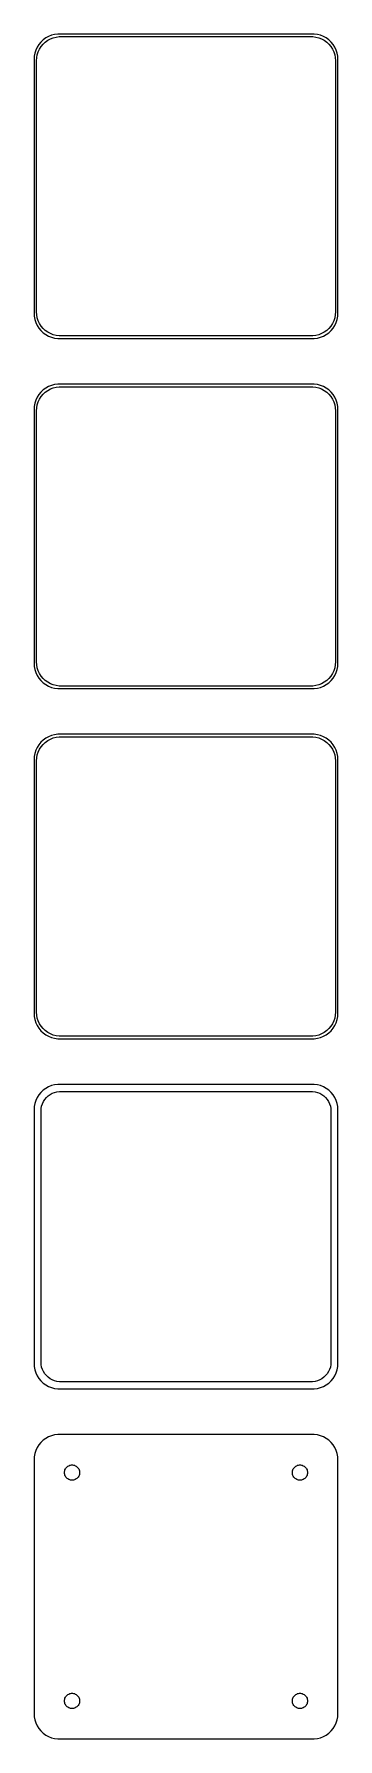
# Model space of a CAD drawing. Header units: metres. Extents: x -30 to 30, y 246 to 582.
import ezdxf

# ---------------------------------------------------------------- set-up
doc = ezdxf.new("R2010")
doc.units = ezdxf.units.M

msp = doc.modelspace()

# ---------------------------------------------------------------- linework, layer by layer
for p, q in [((-27.1289, 581.524), (-27.6791, 581.222)), ((-26.5451, 581.755), (-27.1289, 581.524)), ((-26.7724, 581.048), (-26.2178, 581.268)), ((-25.9369, 581.911), (-26.5451, 581.755)), ((-26.2178, 581.268), (-25.6401, 581.416)), ((-25.3139, 581.99), (-25.9369, 581.911)), ((-25.6401, 581.416), (-25.0482, 581.491)), ((25.3139, 581.99), (-25.3139, 581.99)), ((-25.0482, 581.491), (25.0482, 581.491)), ((25.0482, 581.491), (25.6401, 581.416)), ((25.9369, 581.911), (25.3139, 581.99)), ((25.6401, 581.416), (26.2178, 581.268)), ((26.5451, 581.755), (25.9369, 581.911)), ((26.2178, 581.268), (26.7724, 581.048)), ((27.1289, 581.524), (26.5451, 581.755)), ((27.6791, 581.222), (27.1289, 581.524)), ((-29.8429, 578.243), (-29.9606, 577.627)), ((-29.6489, 578.841), (-29.8429, 578.243)), ((-29.3815, 579.409), (-29.6489, 578.841)), ((-29.4625, 577.345), (-29.3508, 577.931)), ((-29.0451, 579.939), (-29.3815, 579.409)), ((-29.3508, 577.931), (-29.1664, 578.499)), ((-29.1664, 578.499), (-28.9124, 579.038)), ((-28.6448, 580.423), (-29.0451, 579.939)), ((-28.9124, 579.038), (-28.5928, 579.542)), ((-28.1871, 580.853), (-28.6448, 580.423)), ((-28.5928, 579.542), (-28.2126, 580.002)), ((-28.2126, 580.002), (-27.7778, 580.41)), ((-27.6791, 581.222), (-28.1871, 580.853)), ((-27.7778, 580.41), (-27.2952, 580.761)), ((-27.2952, 580.761), (-26.7724, 581.048)), ((26.7724, 581.048), (27.2952, 580.761)), ((27.2952, 580.761), (27.7778, 580.41)), ((28.1871, 580.853), (27.6791, 581.222)), ((27.7778, 580.41), (28.2126, 580.002)), ((28.6448, 580.423), (28.1871, 580.853)), ((28.2126, 580.002), (28.5928, 579.542)), ((28.5928, 579.542), (28.9124, 579.038)), ((29.0451, 579.939), (28.6448, 580.423)), ((28.9124, 579.038), (29.1664, 578.499)), ((29.3815, 579.409), (29.0451, 579.939)), ((29.1664, 578.499), (29.3508, 577.931)), ((29.3508, 577.931), (29.4625, 577.345)), ((29.6489, 578.841), (29.3815, 579.409)), ((29.8429, 578.243), (29.6489, 578.841)), ((29.9606, 577.627), (29.8429, 578.243)), ((-29.9606, 577.627), (-30, 577)), ((-30, 577), (-30, 527)), ((-29.5, 576.75), (-29.4625, 577.345)), ((-29.5, 527.25), (-29.5, 576.75)), ((29.4625, 577.345), (29.5, 576.75)), ((29.5, 576.75), (29.5, 527.25)), ((30, 577), (29.9606, 577.627)), ((30, 527), (30, 577)), ((-30, 527), (-29.9606, 526.373)), ((-29.9606, 526.373), (-29.8429, 525.757)), ((-29.8429, 525.757), (-29.6489, 525.159)), ((-29.6489, 525.159), (-29.3815, 524.591)), ((-29.4625, 526.655), (-29.5, 527.25)), ((-29.3508, 526.069), (-29.4625, 526.655)), ((-29.3815, 524.591), (-29.0451, 524.061)), ((-29.1664, 525.501), (-29.3508, 526.069)), ((-28.9124, 524.962), (-29.1664, 525.501)), ((-28.5928, 524.458), (-28.9124, 524.962)), ((-28.2126, 523.998), (-28.5928, 524.458)), ((28.5928, 524.458), (28.2126, 523.998)), ((28.9124, 524.962), (28.5928, 524.458)), ((29.1664, 525.501), (28.9124, 524.962)), ((29.0451, 524.061), (29.3815, 524.591)), ((29.3508, 526.069), (29.1664, 525.501)), ((29.4625, 526.655), (29.3508, 526.069)), ((29.3815, 524.591), (29.6489, 525.159)), ((29.5, 527.25), (29.4625, 526.655)), ((29.6489, 525.159), (29.8429, 525.757)), ((29.8429, 525.757), (29.9606, 526.373)), ((29.9606, 526.373), (30, 527)), ((-29.0451, 524.061), (-28.6448, 523.577)), ((-28.6448, 523.577), (-28.1871, 523.147)), ((-27.7778, 523.59), (-28.2126, 523.998)), ((-28.1871, 523.147), (-27.6791, 522.778)), ((-27.2952, 523.239), (-27.7778, 523.59)), ((-27.6791, 522.778), (-27.1289, 522.476)), ((-26.7724, 522.952), (-27.2952, 523.239)), ((-27.1289, 522.476), (-26.5451, 522.245)), ((-26.2178, 522.732), (-26.7724, 522.952)), ((-26.5451, 522.245), (-25.9369, 522.089)), ((-25.6401, 522.584), (-26.2178, 522.732)), ((-25.9369, 522.089), (-25.3139, 522.01)), ((-25.0482, 522.509), (-25.6401, 522.584)), ((-25.3139, 522.01), (25.3139, 522.01)), ((25.0482, 522.509), (-25.0482, 522.509)), ((25.6401, 522.584), (25.0482, 522.509)), ((25.3139, 522.01), (25.9369, 522.089)), ((26.2178, 522.732), (25.6401, 522.584)), ((25.9369, 522.089), (26.5451, 522.245)), ((26.7724, 522.952), (26.2178, 522.732)), ((26.5451, 522.245), (27.1289, 522.476)), ((27.2952, 523.239), (26.7724, 522.952)), ((27.1289, 522.476), (27.6791, 522.778)), ((27.7778, 523.59), (27.2952, 523.239)), ((27.6791, 522.778), (28.1871, 523.147)), ((28.2126, 523.998), (27.7778, 523.59)), ((28.1871, 523.147), (28.6448, 523.577)), ((28.6448, 523.577), (29.0451, 524.061)), ((-29.0451, 510.939), (-29.3815, 510.409)), ((-28.6448, 511.423), (-29.0451, 510.939)), ((-28.1871, 511.853), (-28.6448, 511.423)), ((-28.5928, 510.542), (-28.2126, 511.002)), ((-28.2126, 511.002), (-27.7778, 511.41)), ((-27.6791, 512.222), (-28.1871, 511.853)), ((-27.7778, 511.41), (-27.2952, 511.761)), ((-27.1289, 512.524), (-27.6791, 512.222)), ((-27.2952, 511.761), (-26.7724, 512.048)), ((-26.5451, 512.755), (-27.1289, 512.524)), ((-26.7724, 512.048), (-26.2178, 512.268)), ((-25.9369, 512.911), (-26.5451, 512.755)), ((-26.2178, 512.268), (-25.6401, 512.416)), ((-25.3139, 512.99), (-25.9369, 512.911)), ((-25.6401, 512.416), (-25.0482, 512.491)), ((25.3139, 512.99), (-25.3139, 512.99)), ((-25.0482, 512.491), (25.0482, 512.491)), ((25.0482, 512.491), (25.6401, 512.416)), ((25.9369, 512.911), (25.3139, 512.99)), ((25.6401, 512.416), (26.2178, 512.268)), ((26.5451, 512.755), (25.9369, 512.911)), ((26.2178, 512.268), (26.7724, 512.048)), ((27.1289, 512.524), (26.5451, 512.755)), ((26.7724, 512.048), (27.2952, 511.761)), ((27.6791, 512.222), (27.1289, 512.524)), ((27.2952, 511.761), (27.7778, 511.41)), ((28.1871, 511.853), (27.6791, 512.222)), ((27.7778, 511.41), (28.2126, 511.002)), ((28.6448, 511.423), (28.1871, 511.853)), ((28.2126, 511.002), (28.5928, 510.542)), ((29.0451, 510.939), (28.6448, 511.423)), ((29.3815, 510.409), (29.0451, 510.939)), ((-29.9606, 508.627), (-30, 508)), ((-30, 508), (-30, 458)), ((-29.8429, 509.243), (-29.9606, 508.627)), ((-29.6489, 509.841), (-29.8429, 509.243)), ((-29.3815, 510.409), (-29.6489, 509.841)), ((-29.5, 507.75), (-29.4625, 508.345)), ((-29.5, 458.25), (-29.5, 507.75)), ((-29.4625, 508.345), (-29.3508, 508.931)), ((-29.3508, 508.931), (-29.1664, 509.499)), ((-29.1664, 509.499), (-28.9124, 510.038)), ((-28.9124, 510.038), (-28.5928, 510.542)), ((28.5928, 510.542), (28.9124, 510.038)), ((28.9124, 510.038), (29.1664, 509.499)), ((29.1664, 509.499), (29.3508, 508.931)), ((29.3508, 508.931), (29.4625, 508.345)), ((29.6489, 509.841), (29.3815, 510.409)), ((29.4625, 508.345), (29.5, 507.75)), ((29.5, 507.75), (29.5, 458.25)), ((29.8429, 509.243), (29.6489, 509.841)), ((29.9606, 508.627), (29.8429, 509.243)), ((30, 508), (29.9606, 508.627)), ((30, 458), (30, 508)), ((-30, 458), (-29.9606, 457.373)), ((-29.9606, 457.373), (-29.8429, 456.757)), ((-29.4625, 457.655), (-29.5, 458.25)), ((-29.3508, 457.069), (-29.4625, 457.655)), ((-29.1664, 456.501), (-29.3508, 457.069)), ((29.3508, 457.069), (29.1664, 456.501)), ((29.4625, 457.655), (29.3508, 457.069)), ((29.5, 458.25), (29.4625, 457.655)), ((29.8429, 456.757), (29.9606, 457.373)), ((29.9606, 457.373), (30, 458)), ((-29.8429, 456.757), (-29.6489, 456.159)), ((-29.6489, 456.159), (-29.3815, 455.591)), ((-29.3815, 455.591), (-29.0451, 455.061)), ((-28.9124, 455.962), (-29.1664, 456.501)), ((-29.0451, 455.061), (-28.6448, 454.577)), ((-28.5928, 455.458), (-28.9124, 455.962)), ((-28.6448, 454.577), (-28.1871, 454.147)), ((-28.2126, 454.998), (-28.5928, 455.458)), ((-27.7778, 454.59), (-28.2126, 454.998)), ((-28.1871, 454.147), (-27.6791, 453.778)), ((-27.2952, 454.239), (-27.7778, 454.59)), ((-27.6791, 453.778), (-27.1289, 453.476)), ((-26.7724, 453.952), (-27.2952, 454.239)), ((-26.2178, 453.732), (-26.7724, 453.952)), ((-25.6401, 453.584), (-26.2178, 453.732)), ((-25.0482, 453.509), (-25.6401, 453.584)), ((25.6401, 453.584), (25.0482, 453.509)), ((26.2178, 453.732), (25.6401, 453.584)), ((26.7724, 453.952), (26.2178, 453.732)), ((27.2952, 454.239), (26.7724, 453.952)), ((27.1289, 453.476), (27.6791, 453.778)), ((27.7778, 454.59), (27.2952, 454.239)), ((27.6791, 453.778), (28.1871, 454.147)), ((28.2126, 454.998), (27.7778, 454.59)), ((28.1871, 454.147), (28.6448, 454.577)), ((28.5928, 455.458), (28.2126, 454.998)), ((28.9124, 455.962), (28.5928, 455.458)), ((28.6448, 454.577), (29.0451, 455.061)), ((29.1664, 456.501), (28.9124, 455.962)), ((29.0451, 455.061), (29.3815, 455.591)), ((29.3815, 455.591), (29.6489, 456.159)), ((29.6489, 456.159), (29.8429, 456.757)), ((-27.1289, 453.476), (-26.5451, 453.245)), ((-26.5451, 453.245), (-25.9369, 453.089)), ((-25.9369, 453.089), (-25.3139, 453.01)), ((-25.3139, 453.01), (25.3139, 453.01)), ((25.0482, 453.509), (-25.0482, 453.509)), ((25.3139, 453.01), (25.9369, 453.089)), ((25.9369, 453.089), (26.5451, 453.245)), ((26.5451, 453.245), (27.1289, 453.476)), ((-27.1289, 443.524), (-27.6791, 443.222)), ((-26.5451, 443.755), (-27.1289, 443.524)), ((-25.9369, 443.911), (-26.5451, 443.755)), ((-25.3139, 443.99), (-25.9369, 443.911)), ((25.3139, 443.99), (-25.3139, 443.99)), ((25.9369, 443.911), (25.3139, 443.99)), ((26.5451, 443.755), (25.9369, 443.911)), ((27.1289, 443.524), (26.5451, 443.755)), ((27.6791, 443.222), (27.1289, 443.524)), ((-29.8429, 440.243), (-29.9606, 439.627)), ((-29.6489, 440.841), (-29.8429, 440.243)), ((-29.3815, 441.409), (-29.6489, 440.841)), ((-29.0451, 441.939), (-29.3815, 441.409)), ((-29.3508, 439.931), (-29.1664, 440.499)), ((-29.1664, 440.499), (-28.9124, 441.038)), ((-28.6448, 442.423), (-29.0451, 441.939)), ((-28.9124, 441.038), (-28.5928, 441.542)), ((-28.1871, 442.853), (-28.6448, 442.423)), ((-28.5928, 441.542), (-28.2126, 442.002)), ((-28.2126, 442.002), (-27.7778, 442.41)), ((-27.6791, 443.222), (-28.1871, 442.853)), ((-27.7778, 442.41), (-27.2952, 442.761)), ((-27.2952, 442.761), (-26.7724, 443.048)), ((-26.7724, 443.048), (-26.2178, 443.268)), ((-26.2178, 443.268), (-25.6401, 443.416)), ((-25.6401, 443.416), (-25.0482, 443.491)), ((-25.0482, 443.491), (25.0482, 443.491)), ((25.0482, 443.491), (25.6401, 443.416)), ((25.6401, 443.416), (26.2178, 443.268)), ((26.2178, 443.268), (26.7724, 443.048)), ((26.7724, 443.048), (27.2952, 442.761)), ((27.2952, 442.761), (27.7778, 442.41)), ((28.1871, 442.853), (27.6791, 443.222)), ((27.7778, 442.41), (28.2126, 442.002)), ((28.6448, 442.423), (28.1871, 442.853)), ((28.2126, 442.002), (28.5928, 441.542)), ((28.5928, 441.542), (28.9124, 441.038)), ((29.0451, 441.939), (28.6448, 442.423)), ((28.9124, 441.038), (29.1664, 440.499)), ((29.3815, 441.409), (29.0451, 441.939)), ((29.1664, 440.499), (29.3508, 439.931)), ((29.6489, 440.841), (29.3815, 441.409)), ((29.8429, 440.243), (29.6489, 440.841)), ((29.9606, 439.627), (29.8429, 440.243)), ((-29.9606, 439.627), (-30, 439)), ((-30, 439), (-30, 389)), ((-29.5, 438.75), (-29.4625, 439.345)), ((-29.5, 389.25), (-29.5, 438.75)), ((-29.4625, 439.345), (-29.3508, 439.931)), ((29.3508, 439.931), (29.4625, 439.345)), ((29.4625, 439.345), (29.5, 438.75)), ((29.5, 438.75), (29.5, 389.25)), ((30, 439), (29.9606, 439.627)), ((30, 389), (30, 439)), ((-30, 389), (-29.9606, 388.373)), ((-29.9606, 388.373), (-29.8429, 387.757)), ((-29.8429, 387.757), (-29.6489, 387.159)), ((-29.6489, 387.159), (-29.3815, 386.591)), ((-29.4625, 388.655), (-29.5, 389.25)), ((-29.3508, 388.069), (-29.4625, 388.655)), ((-29.3815, 386.591), (-29.0451, 386.061)), ((-29.1664, 387.501), (-29.3508, 388.069)), ((-28.9124, 386.962), (-29.1664, 387.501)), ((-28.5928, 386.458), (-28.9124, 386.962)), ((-28.2126, 385.998), (-28.5928, 386.458)), ((28.5928, 386.458), (28.2126, 385.998)), ((28.9124, 386.962), (28.5928, 386.458)), ((29.1664, 387.501), (28.9124, 386.962)), ((29.0451, 386.061), (29.3815, 386.591)), ((29.3508, 388.069), (29.1664, 387.501)), ((29.4625, 388.655), (29.3508, 388.069)), ((29.3815, 386.591), (29.6489, 387.159)), ((29.5, 389.25), (29.4625, 388.655)), ((29.6489, 387.159), (29.8429, 387.757)), ((29.8429, 387.757), (29.9606, 388.373)), ((29.9606, 388.373), (30, 389)), ((-29.0451, 386.061), (-28.6448, 385.577)), ((-28.6448, 385.577), (-28.1871, 385.147)), ((-27.7778, 385.59), (-28.2126, 385.998)), ((-28.1871, 385.147), (-27.6791, 384.778)), ((-27.2952, 385.239), (-27.7778, 385.59)), ((-27.6791, 384.778), (-27.1289, 384.476)), ((-26.7724, 384.952), (-27.2952, 385.239)), ((-27.1289, 384.476), (-26.5451, 384.245)), ((-26.2178, 384.732), (-26.7724, 384.952)), ((-26.5451, 384.245), (-25.9369, 384.089)), ((-25.6401, 384.584), (-26.2178, 384.732)), ((-25.9369, 384.089), (-25.3139, 384.01)), ((-25.0482, 384.509), (-25.6401, 384.584)), ((-25.3139, 384.01), (25.3139, 384.01)), ((25.0482, 384.509), (-25.0482, 384.509)), ((25.6401, 384.584), (25.0482, 384.509)), ((25.3139, 384.01), (25.9369, 384.089)), ((26.2178, 384.732), (25.6401, 384.584)), ((25.9369, 384.089), (26.5451, 384.245)), ((26.7724, 384.952), (26.2178, 384.732)), ((26.5451, 384.245), (27.1289, 384.476)), ((27.2952, 385.239), (26.7724, 384.952)), ((27.1289, 384.476), (27.6791, 384.778)), ((27.7778, 385.59), (27.2952, 385.239)), ((27.6791, 384.778), (28.1871, 385.147)), ((28.2126, 385.998), (27.7778, 385.59)), ((28.1871, 385.147), (28.6448, 385.577)), ((28.6448, 385.577), (29.0451, 386.061)), ((-29.0451, 372.939), (-29.3815, 372.409)), ((-28.6448, 373.423), (-29.0451, 372.939)), ((-28.1871, 373.853), (-28.6448, 373.423)), ((-27.6791, 374.222), (-28.1871, 373.853)), ((-27.1289, 374.524), (-27.6791, 374.222)), ((-27.2165, 372.731), (-26.8234, 373.017)), ((-26.5451, 374.755), (-27.1289, 374.524)), ((-26.8234, 373.017), (-26.3975, 373.251)), ((-25.9369, 374.911), (-26.5451, 374.755)), ((-26.3975, 373.251), (-25.9457, 373.43)), ((-25.9457, 373.43), (-25.4751, 373.551)), ((-25.3139, 374.99), (-25.9369, 374.911)), ((-25.4751, 373.551), (-24.993, 373.612)), ((25.3139, 374.99), (-25.3139, 374.99)), ((-24.993, 373.612), (24.993, 373.612)), ((24.993, 373.612), (25.4751, 373.551)), ((25.9369, 374.911), (25.3139, 374.99)), ((25.4751, 373.551), (25.9457, 373.43)), ((26.5451, 374.755), (25.9369, 374.911)), ((25.9457, 373.43), (26.3975, 373.251)), ((26.3975, 373.251), (26.8234, 373.017)), ((27.1289, 374.524), (26.5451, 374.755)), ((26.8234, 373.017), (27.2165, 372.731)), ((27.6791, 374.222), (27.1289, 374.524)), ((28.1871, 373.853), (27.6791, 374.222)), ((28.6448, 373.423), (28.1871, 373.853)), ((29.0451, 372.939), (28.6448, 373.423)), ((29.3815, 372.409), (29.0451, 372.939)), ((-29.9606, 370.627), (-30, 370)), ((-30, 370), (-30, 320)), ((-29.8429, 371.243), (-29.9606, 370.627)), ((-29.6489, 371.841), (-29.8429, 371.243)), ((-29.3815, 372.409), (-29.6489, 371.841)), ((-28.6195, 369.75), (-28.589, 370.235)), ((-28.6195, 320.25), (-28.6195, 369.75)), ((-28.589, 370.235), (-28.4979, 370.712)), ((-28.4979, 370.712), (-28.3477, 371.174)), ((-28.3477, 371.174), (-28.1408, 371.614)), ((-28.1408, 371.614), (-27.8805, 372.024)), ((-27.8805, 372.024), (-27.5707, 372.399)), ((-27.5707, 372.399), (-27.2165, 372.731)), ((27.2165, 372.731), (27.5707, 372.399)), ((27.5707, 372.399), (27.8805, 372.024)), ((27.8805, 372.024), (28.1408, 371.614)), ((28.1408, 371.614), (28.3477, 371.174)), ((28.3477, 371.174), (28.4979, 370.712)), ((28.4979, 370.712), (28.589, 370.235)), ((28.589, 370.235), (28.6195, 369.75)), ((28.6195, 369.75), (28.6195, 320.25)), ((29.6489, 371.841), (29.3815, 372.409)), ((29.8429, 371.243), (29.6489, 371.841)), ((29.9606, 370.627), (29.8429, 371.243)), ((30, 370), (29.9606, 370.627)), ((30, 320), (30, 370)), ((-30, 320), (-29.9606, 319.373)), ((-29.9606, 319.373), (-29.8429, 318.757)), ((-28.589, 319.765), (-28.6195, 320.25)), ((-28.4979, 319.288), (-28.589, 319.765)), ((-28.3477, 318.826), (-28.4979, 319.288)), ((28.4979, 319.288), (28.3477, 318.826)), ((28.589, 319.765), (28.4979, 319.288)), ((28.6195, 320.25), (28.589, 319.765)), ((29.8429, 318.757), (29.9606, 319.373)), ((29.9606, 319.373), (30, 320)), ((-29.8429, 318.757), (-29.6489, 318.159)), ((-29.6489, 318.159), (-29.3815, 317.591)), ((-29.3815, 317.591), (-29.0451, 317.061)), ((-29.0451, 317.061), (-28.6448, 316.577)), ((-28.6448, 316.577), (-28.1871, 316.147)), ((-28.1408, 318.386), (-28.3477, 318.826)), ((-28.1871, 316.147), (-27.6791, 315.778)), ((-27.8805, 317.976), (-28.1408, 318.386)), ((-27.5707, 317.601), (-27.8805, 317.976)), ((-27.2165, 317.269), (-27.5707, 317.601)), ((-26.8234, 316.983), (-27.2165, 317.269)), ((-26.3975, 316.749), (-26.8234, 316.983)), ((-25.9457, 316.57), (-26.3975, 316.749)), ((-25.4751, 316.449), (-25.9457, 316.57)), ((-24.993, 316.388), (-25.4751, 316.449)), ((24.993, 316.388), (-24.993, 316.388)), ((25.4751, 316.449), (24.993, 316.388)), ((25.9457, 316.57), (25.4751, 316.449)), ((26.3975, 316.749), (25.9457, 316.57)), ((26.8234, 316.983), (26.3975, 316.749)), ((27.2165, 317.269), (26.8234, 316.983)), ((27.5707, 317.601), (27.2165, 317.269)), ((27.8805, 317.976), (27.5707, 317.601)), ((27.6791, 315.778), (28.1871, 316.147)), ((28.1408, 318.386), (27.8805, 317.976)), ((28.3477, 318.826), (28.1408, 318.386)), ((28.1871, 316.147), (28.6448, 316.577)), ((28.6448, 316.577), (29.0451, 317.061)), ((29.0451, 317.061), (29.3815, 317.591)), ((29.3815, 317.591), (29.6489, 318.159)), ((29.6489, 318.159), (29.8429, 318.757)), ((-27.6791, 315.778), (-27.1289, 315.476)), ((-27.1289, 315.476), (-26.5451, 315.245)), ((-26.5451, 315.245), (-25.9369, 315.089)), ((-25.9369, 315.089), (-25.3139, 315.01)), ((-25.3139, 315.01), (25.3139, 315.01)), ((25.3139, 315.01), (25.9369, 315.089)), ((25.9369, 315.089), (26.5451, 315.245)), ((26.5451, 315.245), (27.1289, 315.476)), ((27.1289, 315.476), (27.6791, 315.778)), ((-26.5451, 305.755), (-27.1289, 305.524)), ((-25.9369, 305.911), (-26.5451, 305.755)), ((-25.3139, 305.99), (-25.9369, 305.911)), ((25.3139, 305.99), (-25.3139, 305.99)), ((25.9369, 305.911), (25.3139, 305.99)), ((26.5451, 305.755), (25.9369, 305.911)), ((27.1289, 305.524), (26.5451, 305.755)), ((-29.6489, 302.841), (-29.8429, 302.243)), ((-29.3815, 303.409), (-29.6489, 302.841)), ((-29.0451, 303.939), (-29.3815, 303.409)), ((-28.6448, 304.423), (-29.0451, 303.939)), ((-28.1871, 304.853), (-28.6448, 304.423)), ((-27.6791, 305.222), (-28.1871, 304.853)), ((-27.1289, 305.524), (-27.6791, 305.222)), ((27.6791, 305.222), (27.1289, 305.524)), ((28.1871, 304.853), (27.6791, 305.222)), ((28.6448, 304.423), (28.1871, 304.853)), ((29.0451, 303.939), (28.6448, 304.423)), ((29.3815, 303.409), (29.0451, 303.939)), ((29.6489, 302.841), (29.3815, 303.409)), ((29.8429, 302.243), (29.6489, 302.841)), ((-29.9606, 301.627), (-30, 301)), ((-30, 301), (-30, 251)), ((-29.8429, 302.243), (-29.9606, 301.627)), ((-23.9529, 298.873), (-23.8947, 299.052)), ((-23.8947, 299.052), (-23.8145, 299.223)), ((-23.8145, 299.223), (-23.7135, 299.382)), ((-23.7135, 299.382), (-23.5934, 299.527)), ((-23.5934, 299.527), (-23.4561, 299.656)), ((-23.4561, 299.656), (-23.3037, 299.766)), ((-23.3037, 299.766), (-23.1387, 299.857)), ((-23.1387, 299.857), (-22.9635, 299.927)), ((-22.9635, 299.927), (-22.7811, 299.973)), ((-22.7811, 299.973), (-22.5942, 299.997)), ((-22.5942, 299.997), (-22.4058, 299.997)), ((-22.4058, 299.997), (-22.2189, 299.973)), ((-22.2189, 299.973), (-22.0365, 299.927)), ((-22.0365, 299.927), (-21.8613, 299.857)), ((-21.8613, 299.857), (-21.6963, 299.766)), ((-21.6963, 299.766), (-21.5439, 299.656)), ((-21.5439, 299.656), (-21.4065, 299.527)), ((-21.4065, 299.527), (-21.2865, 299.382)), ((-21.2865, 299.382), (-21.1855, 299.223)), ((-21.1855, 299.223), (-21.1053, 299.052)), ((-21.1053, 299.052), (-21.0471, 298.873)), ((21.0471, 298.873), (21.1053, 299.052)), ((21.1053, 299.052), (21.1855, 299.223)), ((21.1855, 299.223), (21.2865, 299.382)), ((21.2865, 299.382), (21.4065, 299.527)), ((21.4065, 299.527), (21.5439, 299.656)), ((21.5439, 299.656), (21.6963, 299.766)), ((21.6963, 299.766), (21.8613, 299.857)), ((21.8613, 299.857), (22.0365, 299.927)), ((22.0365, 299.927), (22.2189, 299.973)), ((22.2189, 299.973), (22.4058, 299.997)), ((22.4058, 299.997), (22.5942, 299.997)), ((22.5942, 299.997), (22.7811, 299.973)), ((22.7811, 299.973), (22.9635, 299.927)), ((22.9635, 299.927), (23.1387, 299.857)), ((23.1387, 299.857), (23.3037, 299.766)), ((23.3037, 299.766), (23.4561, 299.656)), ((23.4561, 299.656), (23.5934, 299.527)), ((23.5934, 299.527), (23.7135, 299.382)), ((23.7135, 299.382), (23.8145, 299.223)), ((23.8145, 299.223), (23.8947, 299.052)), ((23.8947, 299.052), (23.9529, 298.873)), ((29.9606, 301.627), (29.8429, 302.243)), ((30, 301), (29.9606, 301.627)), ((30, 251), (30, 301)), ((-24, 298.5), (-23.9882, 298.688)), ((-23.9882, 298.312), (-24, 298.5)), ((-23.9882, 298.688), (-23.9529, 298.873)), ((-23.9529, 298.127), (-23.9882, 298.312)), ((-23.8947, 297.948), (-23.9529, 298.127)), ((-23.8145, 297.777), (-23.8947, 297.948)), ((-23.7135, 297.618), (-23.8145, 297.777)), ((-23.5934, 297.473), (-23.7135, 297.618)), ((-23.4561, 297.344), (-23.5934, 297.473)), ((-23.3037, 297.234), (-23.4561, 297.344)), ((-23.1387, 297.143), (-23.3037, 297.234)), ((-22.9635, 297.073), (-23.1387, 297.143)), ((-22.7811, 297.027), (-22.9635, 297.073)), ((-22.5942, 297.003), (-22.7811, 297.027)), ((-22.4058, 297.003), (-22.5942, 297.003)), ((-22.2189, 297.027), (-22.4058, 297.003)), ((-22.0365, 297.073), (-22.2189, 297.027)), ((-21.8613, 297.143), (-22.0365, 297.073)), ((-21.6963, 297.234), (-21.8613, 297.143)), ((-21.5439, 297.344), (-21.6963, 297.234)), ((-21.4065, 297.473), (-21.5439, 297.344)), ((-21.2865, 297.618), (-21.4065, 297.473)), ((-21.1855, 297.777), (-21.2865, 297.618)), ((-21.1053, 297.948), (-21.1855, 297.777)), ((-21.0471, 298.127), (-21.1053, 297.948)), ((-21.0471, 298.873), (-21.0118, 298.688)), ((-21.0118, 298.312), (-21.0471, 298.127)), ((-21.0118, 298.688), (-21, 298.5)), ((-21, 298.5), (-21.0118, 298.312)), ((21, 298.5), (21.0118, 298.688)), ((21.0118, 298.312), (21, 298.5)), ((21.0118, 298.688), (21.0471, 298.873)), ((21.0471, 298.127), (21.0118, 298.312)), ((21.1053, 297.948), (21.0471, 298.127)), ((21.1855, 297.777), (21.1053, 297.948)), ((21.2865, 297.618), (21.1855, 297.777)), ((21.4065, 297.473), (21.2865, 297.618)), ((21.5439, 297.344), (21.4065, 297.473)), ((21.6963, 297.234), (21.5439, 297.344)), ((21.8613, 297.143), (21.6963, 297.234)), ((22.0365, 297.073), (21.8613, 297.143)), ((22.2189, 297.027), (22.0365, 297.073)), ((22.4058, 297.003), (22.2189, 297.027)), ((22.5942, 297.003), (22.4058, 297.003)), ((22.7811, 297.027), (22.5942, 297.003)), ((22.9635, 297.073), (22.7811, 297.027)), ((23.1387, 297.143), (22.9635, 297.073)), ((23.3037, 297.234), (23.1387, 297.143)), ((23.4561, 297.344), (23.3037, 297.234)), ((23.5934, 297.473), (23.4561, 297.344)), ((23.7135, 297.618), (23.5934, 297.473)), ((23.8145, 297.777), (23.7135, 297.618)), ((23.8947, 297.948), (23.8145, 297.777)), ((23.9529, 298.127), (23.8947, 297.948)), ((23.9529, 298.873), (23.9882, 298.688)), ((23.9882, 298.312), (23.9529, 298.127)), ((23.9882, 298.688), (24, 298.5)), ((24, 298.5), (23.9882, 298.312)), ((-24, 253.5), (-23.9882, 253.688)), ((-23.9882, 253.312), (-24, 253.5)), ((-23.9882, 253.688), (-23.9529, 253.873)), ((-23.9529, 253.127), (-23.9882, 253.312)), ((-23.9529, 253.873), (-23.8947, 254.052)), ((-23.8947, 252.948), (-23.9529, 253.127)), ((-23.8947, 254.052), (-23.8145, 254.223)), ((-23.8145, 252.777), (-23.8947, 252.948)), ((-23.8145, 254.223), (-23.7135, 254.382)), ((-23.7135, 252.618), (-23.8145, 252.777)), ((-23.7135, 254.382), (-23.5934, 254.527)), ((-23.5934, 252.473), (-23.7135, 252.618)), ((-23.5934, 254.527), (-23.4561, 254.656)), ((-23.4561, 252.344), (-23.5934, 252.473)), ((-23.4561, 254.656), (-23.3037, 254.766)), ((-23.3037, 252.234), (-23.4561, 252.344)), ((-23.3037, 254.766), (-23.1387, 254.857)), ((-23.1387, 252.143), (-23.3037, 252.234)), ((-23.1387, 254.857), (-22.9635, 254.927)), ((-22.9635, 252.073), (-23.1387, 252.143)), ((-22.9635, 254.927), (-22.7811, 254.973)), ((-22.7811, 252.027), (-22.9635, 252.073)), ((-22.7811, 254.973), (-22.5942, 254.997)), ((-22.5942, 252.003), (-22.7811, 252.027)), ((-22.5942, 254.997), (-22.4058, 254.997)), ((-22.4058, 252.003), (-22.5942, 252.003)), ((-22.4058, 254.997), (-22.2189, 254.973)), ((-22.2189, 252.027), (-22.4058, 252.003)), ((-22.2189, 254.973), (-22.0365, 254.927)), ((-22.0365, 252.073), (-22.2189, 252.027)), ((-22.0365, 254.927), (-21.8613, 254.857)), ((-21.8613, 252.143), (-22.0365, 252.073)), ((-21.8613, 254.857), (-21.6963, 254.766)), ((-21.6963, 252.234), (-21.8613, 252.143)), ((-21.6963, 254.766), (-21.5439, 254.656)), ((-21.5439, 252.344), (-21.6963, 252.234)), ((-21.5439, 254.656), (-21.4065, 254.527)), ((-21.4065, 252.473), (-21.5439, 252.344)), ((-21.4065, 254.527), (-21.2865, 254.382)), ((-21.2865, 252.618), (-21.4065, 252.473)), ((-21.2865, 254.382), (-21.1855, 254.223)), ((-21.1855, 252.777), (-21.2865, 252.618)), ((-21.1855, 254.223), (-21.1053, 254.052)), ((-21.1053, 252.948), (-21.1855, 252.777)), ((-21.1053, 254.052), (-21.0471, 253.873)), ((-21.0471, 253.127), (-21.1053, 252.948)), ((-21.0471, 253.873), (-21.0118, 253.688)), ((-21.0118, 253.312), (-21.0471, 253.127)), ((-21.0118, 253.688), (-21, 253.5)), ((-21, 253.5), (-21.0118, 253.312)), ((21, 253.5), (21.0118, 253.688)), ((21.0118, 253.312), (21, 253.5)), ((21.0118, 253.688), (21.0471, 253.873)), ((21.0471, 253.127), (21.0118, 253.312)), ((21.0471, 253.873), (21.1053, 254.052)), ((21.1053, 252.948), (21.0471, 253.127)), ((21.1053, 254.052), (21.1855, 254.223)), ((21.1855, 252.777), (21.1053, 252.948)), ((21.1855, 254.223), (21.2865, 254.382)), ((21.2865, 252.618), (21.1855, 252.777)), ((21.2865, 254.382), (21.4065, 254.527)), ((21.4065, 252.473), (21.2865, 252.618)), ((21.4065, 254.527), (21.5439, 254.656)), ((21.5439, 252.344), (21.4065, 252.473)), ((21.5439, 254.656), (21.6963, 254.766)), ((21.6963, 252.234), (21.5439, 252.344)), ((21.6963, 254.766), (21.8613, 254.857)), ((21.8613, 252.143), (21.6963, 252.234)), ((21.8613, 254.857), (22.0365, 254.927)), ((22.0365, 252.073), (21.8613, 252.143)), ((22.0365, 254.927), (22.2189, 254.973)), ((22.2189, 252.027), (22.0365, 252.073)), ((22.2189, 254.973), (22.4058, 254.997)), ((22.4058, 252.003), (22.2189, 252.027)), ((22.4058, 254.997), (22.5942, 254.997)), ((22.5942, 252.003), (22.4058, 252.003)), ((22.5942, 254.997), (22.7811, 254.973)), ((22.7811, 252.027), (22.5942, 252.003)), ((22.7811, 254.973), (22.9635, 254.927)), ((22.9635, 252.073), (22.7811, 252.027)), ((22.9635, 254.927), (23.1387, 254.857)), ((23.1387, 252.143), (22.9635, 252.073)), ((23.1387, 254.857), (23.3037, 254.766)), ((23.3037, 252.234), (23.1387, 252.143)), ((23.3037, 254.766), (23.4561, 254.656)), ((23.4561, 252.344), (23.3037, 252.234)), ((23.4561, 254.656), (23.5934, 254.527)), ((23.5934, 252.473), (23.4561, 252.344)), ((23.5934, 254.527), (23.7135, 254.382)), ((23.7135, 252.618), (23.5934, 252.473)), ((23.7135, 254.382), (23.8145, 254.223)), ((23.8145, 252.777), (23.7135, 252.618)), ((23.8145, 254.223), (23.8947, 254.052)), ((23.8947, 252.948), (23.8145, 252.777)), ((23.8947, 254.052), (23.9529, 253.873)), ((23.9529, 253.127), (23.8947, 252.948)), ((23.9529, 253.873), (23.9882, 253.688)), ((23.9882, 253.312), (23.9529, 253.127)), ((23.9882, 253.688), (24, 253.5)), ((24, 253.5), (23.9882, 253.312)), ((-30, 251), (-29.9606, 250.373)), ((-29.9606, 250.373), (-29.8429, 249.757)), ((-29.8429, 249.757), (-29.6489, 249.159)), ((-29.6489, 249.159), (-29.3815, 248.591)), ((29.3815, 248.591), (29.6489, 249.159)), ((29.6489, 249.159), (29.8429, 249.757)), ((29.8429, 249.757), (29.9606, 250.373)), ((29.9606, 250.373), (30, 251)), ((-29.3815, 248.591), (-29.0451, 248.061)), ((-29.0451, 248.061), (-28.6448, 247.577)), ((-28.6448, 247.577), (-28.1871, 247.147)), ((-28.1871, 247.147), (-27.6791, 246.778)), ((-27.6791, 246.778), (-27.1289, 246.476)), ((-27.1289, 246.476), (-26.5451, 246.245)), ((-26.5451, 246.245), (-25.9369, 246.089)), ((-25.9369, 246.089), (-25.3139, 246.01)), ((-25.3139, 246.01), (25.3139, 246.01)), ((25.3139, 246.01), (25.9369, 246.089)), ((25.9369, 246.089), (26.5451, 246.245)), ((26.5451, 246.245), (27.1289, 246.476)), ((27.1289, 246.476), (27.6791, 246.778)), ((27.6791, 246.778), (28.1871, 247.147)), ((28.1871, 247.147), (28.6448, 247.577)), ((28.6448, 247.577), (29.0451, 248.061)), ((29.0451, 248.061), (29.3815, 248.591))]:
    msp.add_line(p, q)

doc.saveas('drawing.dxf')
